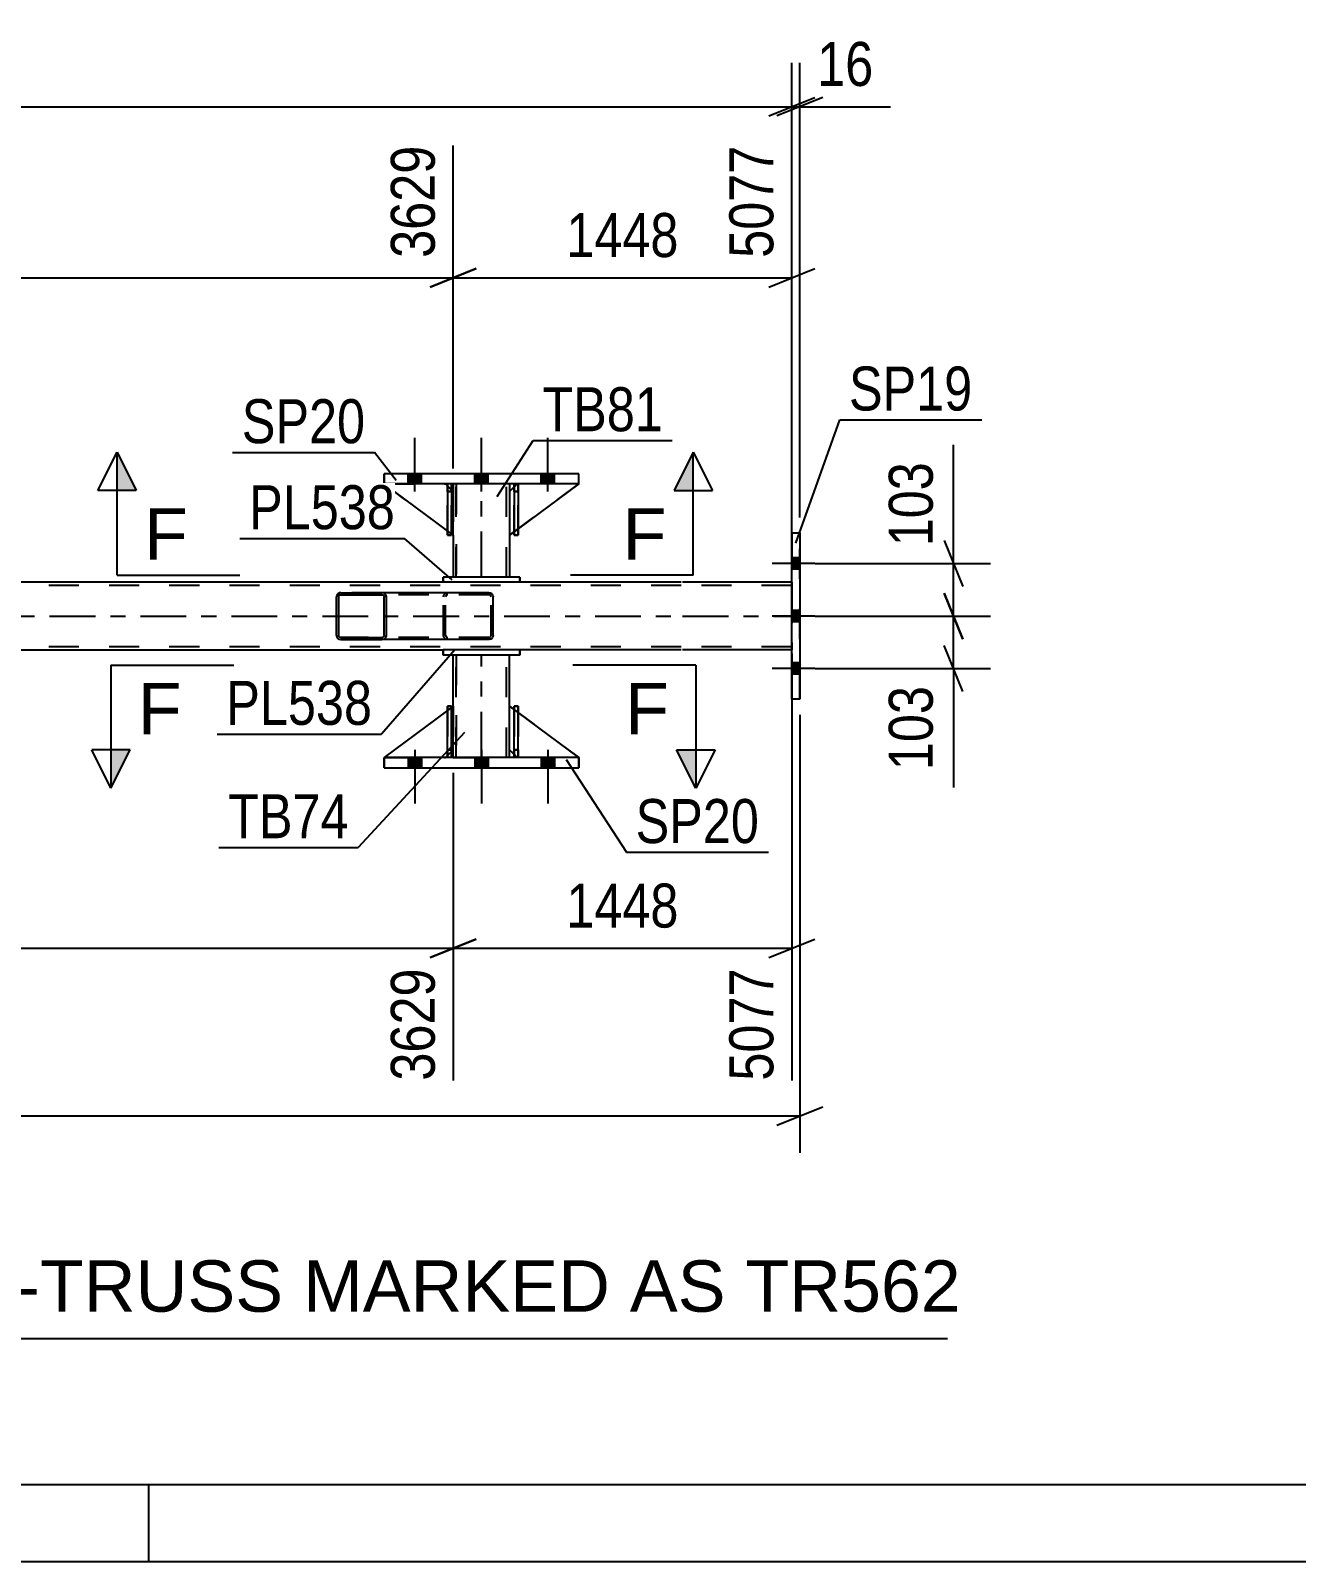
# Model space of a CAD drawing. Header units: millimetres. Extents: x 0 to 594, y 0 to 420.
# Drawn here: x 166.3 to 248.7, y 0 to 99.6 of the extents above; entities that cross this region are included whole.
import ezdxf

# ---------------------------------------------------------------- set-up
doc = ezdxf.new("R2010")
doc.units = ezdxf.units.MM
doc.linetypes.add('DXK_LINE_DOT2', pattern=[3.9198, 1.9599, -1.9599])
doc.linetypes.add('DXK_LINE_DOT3', pattern=[5.9187, 2.979, -0.9799, 0.9799, -0.9799])
doc.styles.add('Arial', font='ARIAL.TTF', dxfattribs={"height": 0.2})
doc.styles.add('Arial Narrow', font='ARIALN.TTF', dxfattribs={"height": 0.2})

# ---------------------------------------------------------------- blocks, each defined once
blk = doc.blocks.new('Unknown-570345816-1135')
at = {"color": 5, "linetype": 'Continuous'}
for p, q in [((5, 5), (589, 5)), ((174, 0), (174, 5)), ((0, 0), (594, 0))]:
    blk.add_line(p, q, dxfattribs=at)
blk = doc.blocks.new('Part-570345816-5318 - 5241')
at = {"color": 7, "linetype": 'DXK_LINE_DOT2'}
for p, q in [((198.047, 55.657), (197.781, 55.657)), ((197.781, 52.823), (197.781, 55.657)), ((197.781, 52.323), (197.781, 55.657)), ((198.047, 55.657), (198.047, 52.823)), ((198.048, 52.323), (198.047, 55.657)), ((198.047, 52.823), (197.781, 52.823)), ((197.781, 52.323), (197.781, 52.823)), ((198.047, 52.823), (198.047, 52.323)), ((198.048, 52.323), (197.781, 52.323)), ((198.047, 52.323), (198.048, 52.323))]:
    blk.add_line(p, q, dxfattribs=at)
blk = doc.blocks.new('Part-570345816-5258 - 5241')
at = {"color": 2, "linetype": 'Continuous'}
for p, q in [((193.82, 70.124), (193.82, 69.624)), ((197.486, 70.124), (197.486, 69.623)), ((193.82, 66.79), (193.82, 64.057)), ((197.486, 66.79), (197.486, 64.057))]:
    blk.add_line(p, q, dxfattribs=at)
at = {"color": 7, "linetype": 'DXK_LINE_DOT2'}
for p, q in [((197.486, 70.124), (193.82, 70.124)), ((193.82, 70.124), (193.82, 64.057)), ((194.02, 64.057), (194.02, 70.124)), ((194.02, 70.124), (194.02, 64.057)), ((197.286, 64.057), (197.286, 70.124)), ((197.286, 64.057), (197.286, 70.124)), ((197.486, 70.124), (197.486, 64.057)), ((193.82, 69.624), (193.82, 66.79)), ((197.486, 69.623), (197.486, 66.79)), ((197.486, 64.057), (193.82, 64.057))]:
    blk.add_line(p, q, dxfattribs=at)
at = {"color": 7, "linetype": 'DXK_LINE_DOT3'}
blk.add_line((195.653, 64.057), (195.653, 70.124), dxfattribs=at)
blk = doc.blocks.new('Part-570345816-5260 - 5241')
at = {"linetype": 'Continuous'}
h = blk.add_hatch(dxfattribs=at)
h.set_pattern_fill('', scale=0.7, style=0, pattern_type=0)
h.set_pattern_definition([(45, (189.444, 62.884), (-1.5715, 1.5715), [])])
h.paths.add_polyline_path([(189.466, 62.782), (189.444, 62.884), (189.383, 62.97), (189.291, 63.028), (189.182, 63.049), (186.504, 63.049), (186.395, 63.028), (186.303, 62.97), (186.242, 62.884), (186.22, 62.782), (186.22, 60.265), (186.242, 60.163), (186.303, 60.077), (186.395, 60.019), (186.504, 59.999), (189.182, 59.999), (189.291, 60.019), (189.383, 60.077), (189.444, 60.163), (189.466, 60.265)])
h.paths.add_polyline_path([(189.313, 60.214), (189.282, 60.171), (189.236, 60.142), (189.182, 60.132), (186.504, 60.132), (186.449, 60.142), (186.403, 60.171), (186.373, 60.214), (186.362, 60.265), (186.362, 62.782), (186.373, 62.833), (186.403, 62.876), (186.449, 62.905), (186.504, 62.915), (189.182, 62.915), (189.236, 62.905), (189.282, 62.876), (189.313, 62.833), (189.324, 62.782), (189.324, 60.265)])
at = {"color": 2, "linetype": 'Continuous'}
for p, q in [((186.242, 62.884), (186.22, 62.782)), ((186.22, 60.265), (186.22, 62.782)), ((186.362, 62.782), (186.373, 62.833)), ((186.362, 60.265), (186.362, 62.782)), ((186.373, 62.833), (186.403, 62.876)), ((186.504, 63.049), (186.395, 63.028)), ((186.403, 62.876), (186.449, 62.905)), ((186.449, 62.905), (186.504, 62.915)), ((186.504, 63.049), (189.182, 63.049)), ((186.504, 62.915), (189.182, 62.915)), ((196.14, 63.049), (189.182, 63.049)), ((189.291, 63.028), (189.182, 63.049)), ((189.182, 62.915), (189.236, 62.905)), ((189.236, 62.905), (189.282, 62.876)), ((189.282, 62.876), (189.313, 62.833)), ((189.313, 62.833), (189.324, 62.782)), ((189.324, 60.265), (189.324, 62.782)), ((189.466, 62.782), (189.444, 62.884)), ((189.466, 60.265), (189.466, 62.782)), ((196.14, 63.049), (196.248, 63.028)), ((196.402, 62.884), (196.423, 62.782)), ((196.423, 60.265), (196.423, 62.782)), ((186.22, 60.265), (186.242, 60.163)), ((186.373, 60.214), (186.362, 60.265)), ((186.403, 60.171), (186.373, 60.214)), ((186.395, 60.019), (186.504, 59.999)), ((186.449, 60.142), (186.403, 60.171)), ((186.504, 60.132), (186.449, 60.142)), ((186.504, 60.132), (189.182, 60.132)), ((186.504, 59.999), (189.182, 59.999)), ((189.236, 60.142), (189.182, 60.132)), ((189.182, 59.999), (189.291, 60.019)), ((196.14, 59.999), (189.182, 59.999)), ((189.282, 60.171), (189.236, 60.142)), ((189.313, 60.214), (189.282, 60.171)), ((189.324, 60.265), (189.313, 60.214)), ((189.444, 60.163), (189.466, 60.265)), ((196.248, 60.019), (196.14, 59.999)), ((196.423, 60.265), (196.402, 60.163))]:
    blk.add_line(p, q, dxfattribs=at)
at = {"color": 7, "linetype": 'DXK_LINE_DOT2'}
for p, q in [((189.182, 63.049), (186.504, 63.049)), ((196.14, 62.915), (186.504, 62.915)), ((193.178, 62.782), (193.199, 62.884)), ((193.178, 60.265), (193.178, 62.782)), ((193.33, 62.833), (193.32, 62.782)), ((193.32, 60.265), (193.32, 62.782)), ((193.361, 62.876), (193.33, 62.833)), ((193.353, 63.028), (193.461, 63.049)), ((193.407, 62.905), (193.361, 62.876)), ((193.461, 62.915), (193.407, 62.905)), ((196.194, 62.905), (196.14, 62.915)), ((196.24, 62.876), (196.194, 62.905)), ((196.271, 62.833), (196.24, 62.876)), ((196.282, 62.782), (196.271, 62.833)), ((196.282, 60.265), (196.282, 62.782)), ((196.14, 60.132), (186.504, 60.132)), ((186.504, 59.999), (189.182, 59.999)), ((193.199, 60.163), (193.178, 60.265)), ((193.32, 60.265), (193.33, 60.214)), ((193.33, 60.214), (193.361, 60.171)), ((193.461, 59.999), (193.353, 60.019)), ((193.361, 60.171), (193.374, 60.163)), ((193.374, 60.163), (193.407, 60.142)), ((193.407, 60.142), (193.461, 60.132)), ((196.14, 60.132), (196.194, 60.142)), ((196.194, 60.142), (196.24, 60.171)), ((196.24, 60.171), (196.271, 60.214)), ((196.271, 60.214), (196.282, 60.265))]:
    blk.add_line(p, q, dxfattribs=at)
at = {"color": 2, "linetype": 'Continuous'}
for centre, start, end in [((186.493, 62.77), 110.75833, 155.68005), ((189.193, 62.77), 24.31994, 69.24167), ((196.15, 62.77), 24.31995, 69.24168), ((186.493, 60.277), 204.31994, 249.24167), ((189.193, 60.277), 290.75833, 335.68005), ((196.15, 60.277), 290.75832, 335.68005)]:
    blk.add_arc(centre, 0.276, start, end, dxfattribs=at)
at = {"color": 7, "linetype": 'DXK_LINE_DOT2'}
for centre, start, end in [((193.451, 62.77), 110.75832, 155.68005), ((193.451, 60.277), 204.31995, 249.24168)]:
    blk.add_arc(centre, 0.276, start, end, dxfattribs=at)
blk = doc.blocks.new('Part-570345816-5274 - 5241')
at = {"color": 2, "linetype": 'Continuous'}
for p, q in [((215.853, 66.94), (215.853, 66.94)), ((215.853, 66.94), (216.386, 66.94)), ((215.853, 56.107), (215.853, 66.94)), ((216.386, 66.94), (216.386, 56.107)), ((215.853, 56.107), (215.853, 56.107)), ((216.386, 56.107), (215.853, 56.107))]:
    blk.add_line(p, q, dxfattribs=at)
at = {"color": 7, "linetype": 'DXK_LINE_DOT2'}
for p, q in [((215.853, 66.94), (215.853, 56.107)), ((216.386, 56.107), (216.386, 66.94))]:
    blk.add_line(p, q, dxfattribs=at)
blk = doc.blocks.new('Part-570345816-5275 - 5241')
at = {"color": 7, "linetype": 'DXK_LINE_DOT2'}
for p, q in [((193.714, 55.657), (193.448, 55.657)), ((193.448, 52.823), (193.448, 55.657)), ((193.448, 52.323), (193.448, 55.657)), ((193.714, 55.657), (193.714, 52.823)), ((193.714, 52.323), (193.714, 55.657)), ((193.714, 52.823), (193.448, 52.823)), ((193.448, 52.323), (193.448, 52.823)), ((193.714, 52.823), (193.714, 52.323)), ((193.714, 52.323), (193.448, 52.323)), ((193.714, 52.323), (193.714, 52.323))]:
    blk.add_line(p, q, dxfattribs=at)
blk = doc.blocks.new('Part-570345816-5278 - 5241')
at = {"color": 2, "linetype": 'Continuous'}
for p, q in [((197.781, 69.918), (197.486, 69.624)), ((201.986, 70.124), (198.048, 67.206)), ((197.486, 69.624), (197.486, 66.79)), ((197.781, 67.008), (197.486, 66.79))]:
    blk.add_line(p, q, dxfattribs=at)
at = {"color": 7, "linetype": 'DXK_LINE_DOT2'}
for p, q in [((197.986, 70.124), (197.781, 69.918)), ((201.986, 70.124), (197.986, 70.124)), ((198.048, 67.206), (197.781, 67.008))]:
    blk.add_line(p, q, dxfattribs=at)
blk = doc.blocks.new('Part-570345816-5281 - 5241')
at = {"color": 7, "linetype": 'DXK_LINE_DOT2'}
for p, q in [((197.986, 70.124), (197.486, 69.624)), ((197.486, 66.79), (201.986, 70.124)), ((201.986, 70.124), (197.986, 70.124)), ((197.486, 69.624), (197.486, 66.79))]:
    blk.add_line(p, q, dxfattribs=at)
blk = doc.blocks.new('Part-570345816-5284 - 5241')
at = {"color": 7, "linetype": 'DXK_LINE_DOT2'}
for p, q in [((193.32, 70.124), (189.32, 70.123)), ((193.32, 70.124), (193.82, 69.624)), ((193.714, 69.729), (193.448, 69.995)), ((193.82, 69.624), (193.82, 66.79)), ((193.715, 66.868), (193.448, 67.066))]:
    blk.add_line(p, q, dxfattribs=at)
at = {"color": 2, "linetype": 'Continuous'}
for p, q in [((193.448, 67.066), (189.32, 70.123)), ((193.448, 69.995), (193.32, 70.124)), ((193.82, 69.624), (193.714, 69.729)), ((193.82, 69.624), (193.82, 69.624)), ((193.82, 66.79), (193.82, 69.624)), ((193.715, 66.868), (193.82, 66.79)), ((193.82, 66.79), (193.82, 66.79))]:
    blk.add_line(p, q, dxfattribs=at)
blk = doc.blocks.new('Part-570345816-5287 - 5241')
at = {"color": 7, "linetype": 'DXK_LINE_DOT2'}
for p, q in [((189.32, 70.123), (193.319, 70.124)), ((193.819, 66.79), (189.32, 70.123)), ((193.819, 69.624), (193.319, 70.124)), ((193.319, 70.124), (193.819, 69.624)), ((193.819, 69.624), (193.819, 69.624)), ((193.819, 69.624), (193.819, 66.79)), ((193.819, 69.624), (193.819, 66.79))]:
    blk.add_line(p, q, dxfattribs=at)
blk = doc.blocks.new('Part-570345816-5288 - 5241')
at = {"color": 2, "linetype": 'Continuous'}
for p, q in [((198.048, 70.123), (197.781, 70.123)), ((197.781, 70.123), (197.781, 66.79)), ((198.048, 70.123), (198.048, 70.123)), ((198.048, 70.123), (198.048, 66.79)), ((198.048, 66.79), (197.781, 66.79))]:
    blk.add_line(p, q, dxfattribs=at)
at = {"color": 7, "linetype": 'DXK_LINE_DOT2'}
for p, q in [((197.781, 69.623), (197.781, 70.123)), ((198.048, 69.623), (198.048, 70.123)), ((198.048, 70.123), (198.048, 70.123)), ((198.048, 69.623), (197.781, 69.623)), ((197.781, 69.623), (197.781, 66.79)), ((198.048, 66.79), (198.048, 69.623))]:
    blk.add_line(p, q, dxfattribs=at)
blk = doc.blocks.new('Part-570345816-5289 - 5241')
at = {"color": 2, "linetype": 'Continuous'}
for p, q in [((193.714, 70.123), (193.448, 70.123)), ((193.448, 70.123), (193.448, 66.79)), ((193.715, 70.123), (193.714, 70.123)), ((193.714, 70.123), (193.715, 66.79)), ((193.715, 66.79), (193.448, 66.79))]:
    blk.add_line(p, q, dxfattribs=at)
at = {"color": 7, "linetype": 'DXK_LINE_DOT2'}
for p, q in [((193.448, 69.623), (193.448, 70.123)), ((193.715, 70.123), (193.714, 70.123)), ((193.715, 69.623), (193.715, 70.123)), ((193.715, 69.623), (193.448, 69.623)), ((193.448, 69.623), (193.448, 66.79)), ((193.715, 66.79), (193.715, 69.623))]:
    blk.add_line(p, q, dxfattribs=at)
blk = doc.blocks.new('Part-570345816-5290 - 5241')
at = {"color": 7, "linetype": 'DXK_LINE_DOT2'}
for p, q in [((197.781, 69.623), (197.781, 70.123)), ((197.781, 70.123), (197.781, 70.123)), ((197.781, 70.123), (197.781, 66.79)), ((198.048, 70.123), (197.781, 70.123)), ((198.047, 69.623), (198.047, 70.123)), ((198.047, 66.79), (198.048, 70.123)), ((197.781, 66.79), (197.781, 69.623)), ((197.781, 69.623), (198.047, 69.623)), ((198.047, 69.623), (198.047, 66.79)), ((197.781, 66.79), (198.047, 66.79))]:
    blk.add_line(p, q, dxfattribs=at)
blk = doc.blocks.new('Part-570345816-5291 - 5241')
at = {"color": 7, "linetype": 'DXK_LINE_DOT2'}
for p, q in [((193.448, 69.623), (193.448, 70.123)), ((193.448, 70.123), (193.448, 70.123)), ((193.448, 70.123), (193.448, 66.79)), ((193.714, 70.123), (193.448, 70.123)), ((193.714, 69.623), (193.714, 70.123)), ((193.714, 66.79), (193.714, 70.123)), ((193.448, 66.79), (193.448, 69.623)), ((193.448, 69.623), (193.714, 69.623)), ((193.714, 69.623), (193.714, 66.79)), ((193.448, 66.79), (193.714, 66.79))]:
    blk.add_line(p, q, dxfattribs=at)
blk = doc.blocks.new('Bolt-570345816-5360 - 5241')
at = {"linetype": 'Continuous'}
for points in [[(190.886, 70.124), (191.753, 70.124), (191.753, 70.79), (190.886, 70.79)], [(190.886, 70.124), (191.753, 70.124), (191.753, 70.79), (190.886, 70.79)], [(190.886, 70.124), (191.753, 70.124), (191.753, 70.79), (190.886, 70.79)], [(195.22, 70.124), (196.086, 70.124), (196.086, 70.79), (195.22, 70.79)], [(195.22, 70.124), (196.086, 70.124), (196.086, 70.79), (195.22, 70.79)], [(199.553, 70.124), (200.42, 70.124), (200.42, 70.79), (199.553, 70.79)], [(199.553, 70.124), (200.42, 70.124), (200.42, 70.79), (199.553, 70.79)], [(199.553, 70.124), (200.42, 70.124), (200.42, 70.79), (199.553, 70.79)]]:
    blk.add_hatch(color=1, dxfattribs=at).paths.add_polyline_path(points)
at = {"color": 1, "linetype": 'Continuous'}
for p, q in [((191.32, 69.624), (191.32, 73.124)), ((191.32, 69.624), (191.32, 73.124)), ((191.32, 69.624), (191.32, 73.124)), ((195.653, 69.624), (195.653, 73.124)), ((195.653, 69.624), (195.653, 73.124)), ((199.986, 69.624), (199.986, 73.124)), ((199.986, 69.624), (199.986, 73.124)), ((199.986, 69.624), (199.986, 73.124)), ((190.886, 70.124), (190.886, 70.79)), ((190.886, 70.124), (190.886, 70.79)), ((190.886, 70.124), (190.886, 70.79)), ((191.753, 70.124), (191.753, 70.79)), ((191.753, 70.124), (191.753, 70.79)), ((191.753, 70.124), (191.753, 70.79)), ((195.22, 70.124), (195.22, 70.79)), ((195.22, 70.124), (195.22, 70.79)), ((196.086, 70.124), (196.086, 70.79)), ((196.086, 70.124), (196.086, 70.79)), ((199.553, 70.124), (199.553, 70.79)), ((199.553, 70.124), (199.553, 70.79)), ((199.553, 70.124), (199.553, 70.79)), ((200.42, 70.124), (200.42, 70.79)), ((200.42, 70.124), (200.42, 70.79)), ((200.42, 70.124), (200.42, 70.79))]:
    blk.add_line(p, q, dxfattribs=at)
blk = doc.blocks.new('Part-570345816-5296 - 5241')
at = {"color": 2, "linetype": 'Continuous'}
for p, q in [((193.82, 55.657), (193.82, 58.99)), ((197.486, 55.657), (197.486, 58.99)), ((193.82, 52.324), (193.82, 52.823)), ((197.486, 52.324), (197.486, 52.824))]:
    blk.add_line(p, q, dxfattribs=at)
at = {"color": 7, "linetype": 'DXK_LINE_DOT2'}
for p, q in [((197.486, 58.99), (193.82, 58.99)), ((193.82, 52.324), (193.82, 58.99)), ((194.02, 52.324), (194.02, 58.99)), ((194.02, 58.99), (194.02, 52.324)), ((197.286, 52.324), (197.286, 58.99)), ((197.286, 52.324), (197.286, 58.99)), ((197.486, 52.324), (197.486, 58.99)), ((193.82, 52.823), (193.82, 55.657)), ((197.486, 52.824), (197.486, 55.657)), ((193.82, 52.324), (197.486, 52.324))]:
    blk.add_line(p, q, dxfattribs=at)
at = {"color": 7, "linetype": 'DXK_LINE_DOT3'}
blk.add_line((195.653, 52.324), (195.653, 58.99), dxfattribs=at)
blk = doc.blocks.new('Bolt-570345816-5361 - 5241')
at = {"linetype": 'Continuous'}
for points in [[(191.753, 52.324), (190.886, 52.324), (190.886, 51.657), (191.753, 51.657)], [(191.753, 52.324), (190.886, 52.324), (190.886, 51.657), (191.753, 51.657)], [(191.753, 52.324), (190.886, 52.324), (190.886, 51.657), (191.753, 51.657)], [(196.086, 52.324), (195.22, 52.324), (195.22, 51.657), (196.086, 51.657)], [(196.086, 52.324), (195.22, 52.324), (195.22, 51.657), (196.086, 51.657)], [(200.42, 52.324), (199.553, 52.324), (199.553, 51.657), (200.42, 51.657)], [(200.42, 52.324), (199.553, 52.324), (199.553, 51.657), (200.42, 51.657)], [(200.42, 52.324), (199.553, 52.324), (199.553, 51.657), (200.42, 51.657)]]:
    blk.add_hatch(color=1, dxfattribs=at).paths.add_polyline_path(points)
at = {"color": 1, "linetype": 'Continuous'}
for p, q in [((191.32, 52.824), (191.32, 49.324)), ((191.32, 52.824), (191.32, 49.324)), ((191.32, 52.824), (191.32, 49.324)), ((195.653, 52.824), (195.653, 49.324)), ((195.653, 52.824), (195.653, 49.324)), ((199.986, 52.824), (199.986, 49.324)), ((199.986, 52.824), (199.986, 49.324)), ((199.986, 52.824), (199.986, 49.324)), ((190.886, 52.324), (190.886, 51.657)), ((190.886, 52.324), (190.886, 51.657)), ((190.886, 52.324), (190.886, 51.657)), ((191.753, 52.324), (191.753, 51.657)), ((191.753, 52.324), (191.753, 51.657)), ((191.753, 52.324), (191.753, 51.657)), ((195.22, 52.324), (195.22, 51.657)), ((195.22, 52.324), (195.22, 51.657)), ((196.086, 52.324), (196.086, 51.657)), ((196.086, 52.324), (196.086, 51.657)), ((199.553, 52.324), (199.553, 51.657)), ((199.553, 52.324), (199.553, 51.657)), ((199.553, 52.324), (199.553, 51.657)), ((200.42, 52.324), (200.42, 51.657)), ((200.42, 52.324), (200.42, 51.657)), ((200.42, 52.324), (200.42, 51.657))]:
    blk.add_line(p, q, dxfattribs=at)
blk = doc.blocks.new('Part-570345816-5301 - 5241')
at = {"color": 2, "linetype": 'Continuous'}
for p, q in [((198.153, 59.324), (193.153, 59.324)), ((193.153, 58.99), (193.153, 59.324)), ((198.153, 58.99), (193.153, 58.99)), ((198.153, 59.324), (198.153, 58.99)), ((198.153, 59.324), (198.153, 59.324)), ((198.153, 58.99), (198.153, 58.99))]:
    blk.add_line(p, q, dxfattribs=at)
at = {"color": 7, "linetype": 'DXK_LINE_DOT2'}
for p, q in [((193.153, 59.324), (193.153, 58.99)), ((198.153, 58.99), (198.153, 59.324))]:
    blk.add_line(p, q, dxfattribs=at)
blk = doc.blocks.new('Part-570345816-5306 - 5241')
at = {"color": 2, "linetype": 'Continuous'}
for p, q in [((198.153, 64.057), (193.153, 64.057)), ((193.153, 63.724), (193.153, 64.057)), ((193.153, 64.057), (193.153, 64.057)), ((198.153, 64.057), (198.153, 63.724)), ((198.153, 64.057), (198.153, 64.057)), ((198.153, 63.724), (193.153, 63.724)), ((193.153, 63.724), (193.153, 63.724)), ((198.153, 63.724), (198.153, 63.724))]:
    blk.add_line(p, q, dxfattribs=at)
at = {"color": 7, "linetype": 'DXK_LINE_DOT2'}
for p, q in [((198.153, 64.057), (193.153, 64.057)), ((193.153, 64.057), (193.153, 63.724)), ((198.153, 63.724), (198.153, 64.057)), ((198.153, 63.724), (193.153, 63.724))]:
    blk.add_line(p, q, dxfattribs=at)
blk = doc.blocks.new('Part-570345816-5309 - 5241')
at = {"color": 7, "linetype": 'DXK_LINE_DOT2'}
for p, q in [((197.486, 52.823), (197.486, 55.657)), ((197.486, 55.657), (201.986, 52.323)), ((197.986, 52.323), (197.486, 52.823)), ((201.986, 52.323), (197.986, 52.323))]:
    blk.add_line(p, q, dxfattribs=at)
blk = doc.blocks.new('Part-570345816-5312 - 5241')
at = {"color": 2, "linetype": 'Continuous'}
for p, q in [((193.448, 55.381), (189.32, 52.323)), ((193.82, 55.657), (193.715, 55.579)), ((193.82, 52.823), (193.82, 55.657)), ((193.82, 52.823), (193.714, 52.718)), ((193.82, 52.823), (193.82, 52.823)), ((193.448, 52.452), (193.32, 52.323))]:
    blk.add_line(p, q, dxfattribs=at)
at = {"color": 7, "linetype": 'DXK_LINE_DOT2'}
for p, q in [((193.715, 55.579), (193.448, 55.381)), ((193.82, 52.823), (193.82, 55.657)), ((193.82, 52.823), (193.32, 52.323)), ((189.32, 52.323), (193.32, 52.323)), ((193.714, 52.718), (193.448, 52.452))]:
    blk.add_line(p, q, dxfattribs=at)
blk = doc.blocks.new('Part-570345816-5315 - 5241')
at = {"color": 7, "linetype": 'DXK_LINE_DOT2'}
for p, q in [((193.819, 55.657), (189.32, 52.323)), ((193.819, 52.823), (193.819, 55.657)), ((193.819, 55.657), (193.819, 52.823)), ((193.319, 52.323), (193.819, 52.823)), ((193.819, 52.823), (193.319, 52.323)), ((193.819, 52.823), (193.819, 52.823)), ((189.32, 52.323), (193.319, 52.323))]:
    blk.add_line(p, q, dxfattribs=at)
blk = doc.blocks.new('Part-570345816-5316 - 5241')
at = {"color": 2, "linetype": 'Continuous'}
for p, q in [((197.781, 52.323), (197.781, 55.657)), ((197.781, 55.657), (198.048, 55.657)), ((198.048, 52.323), (198.048, 55.657)), ((197.781, 52.323), (197.781, 52.323)), ((198.048, 52.323), (197.781, 52.323))]:
    blk.add_line(p, q, dxfattribs=at)
at = {"color": 7, "linetype": 'DXK_LINE_DOT2'}
for p, q in [((197.781, 55.657), (197.781, 52.823)), ((198.048, 52.823), (198.048, 55.657)), ((197.781, 52.823), (197.781, 52.323)), ((197.781, 52.823), (198.048, 52.823)), ((198.048, 52.323), (198.048, 52.823)), ((198.048, 52.323), (198.048, 52.323))]:
    blk.add_line(p, q, dxfattribs=at)
blk = doc.blocks.new('Part-570345816-5317 - 5241')
at = {"color": 2, "linetype": 'Continuous'}
for p, q in [((193.448, 52.323), (193.448, 55.657)), ((193.448, 55.657), (193.715, 55.657)), ((193.714, 52.323), (193.715, 55.657)), ((193.448, 52.323), (193.448, 52.323)), ((193.715, 52.323), (193.448, 52.323))]:
    blk.add_line(p, q, dxfattribs=at)
at = {"color": 7, "linetype": 'DXK_LINE_DOT2'}
for p, q in [((193.448, 55.657), (193.448, 52.823)), ((193.715, 52.823), (193.715, 55.657)), ((193.448, 52.823), (193.448, 52.323)), ((193.448, 52.823), (193.715, 52.823)), ((193.715, 52.323), (193.715, 52.823)), ((193.714, 52.323), (193.715, 52.323))]:
    blk.add_line(p, q, dxfattribs=at)
blk = doc.blocks.new('Part-570345816-5323 - 5241')
at = {"color": 2, "linetype": 'Continuous'}
for p, q in [((193.153, 63.724), (72.844, 63.724)), ((208.653, 63.724), (198.153, 63.724)), ((215.853, 63.724), (208.753, 63.724)), ((72.844, 59.324), (193.153, 59.324)), ((208.653, 59.324), (198.153, 59.324)), ((215.853, 59.324), (208.753, 59.324))]:
    blk.add_line(p, q, dxfattribs=at)
at = {"color": 7, "linetype": 'DXK_LINE_DOT2'}
for p, q in [((72.844, 63.724), (72.844, 59.324)), ((208.653, 63.524), (72.844, 63.524)), ((72.844, 63.524), (72.844, 59.524)), ((198.153, 63.724), (193.153, 63.724)), ((215.853, 63.524), (208.753, 63.524)), ((215.853, 63.724), (215.853, 59.324)), ((215.853, 63.4), (215.853, 63.465)), ((215.853, 59.724), (215.853, 63.324)), ((208.653, 59.524), (72.844, 59.524)), ((198.153, 59.324), (193.153, 59.324)), ((215.853, 59.524), (208.753, 59.524)), ((215.853, 59.354), (215.853, 59.539))]:
    blk.add_line(p, q, dxfattribs=at)
at = {"color": 7, "linetype": 'DXK_LINE_DOT3'}
for p, q in [((72.844, 61.524), (208.653, 61.524)), ((208.753, 61.524), (215.853, 61.524))]:
    blk.add_line(p, q, dxfattribs=at)
blk = doc.blocks.new('Part-570345816-5328 - 5241')
at = {"color": 2, "linetype": 'Continuous'}
for p, q in [((201.986, 70.79), (189.32, 70.79)), ((189.32, 70.124), (189.32, 70.79)), ((201.986, 70.124), (201.986, 70.79)), ((201.986, 70.124), (189.32, 70.124))]:
    blk.add_line(p, q, dxfattribs=at)
at = {"color": 7, "linetype": 'DXK_LINE_DOT2'}
for p, q in [((189.32, 70.79), (189.32, 70.124)), ((201.986, 70.124), (201.986, 70.79))]:
    blk.add_line(p, q, dxfattribs=at)
blk = doc.blocks.new('Part-570345816-5333 - 5241')
at = {"color": 2, "linetype": 'Continuous'}
for p, q in [((189.32, 51.657), (189.32, 52.324)), ((201.986, 52.324), (189.32, 52.324)), ((201.986, 51.657), (201.986, 52.324)), ((189.32, 51.657), (201.986, 51.657))]:
    blk.add_line(p, q, dxfattribs=at)
at = {"color": 7, "linetype": 'DXK_LINE_DOT2'}
for p, q in [((189.32, 52.324), (189.32, 51.657)), ((201.986, 52.324), (201.986, 51.657))]:
    blk.add_line(p, q, dxfattribs=at)
blk = doc.blocks.new('Part-570345816-5336 - 5241')
at = {"color": 2, "linetype": 'Continuous'}
for p, q in [((197.486, 52.823), (197.486, 55.657)), ((197.781, 55.438), (197.486, 55.657)), ((201.986, 52.324), (198.048, 55.241)), ((197.781, 52.529), (197.486, 52.823))]:
    blk.add_line(p, q, dxfattribs=at)
at = {"color": 7, "linetype": 'DXK_LINE_DOT2'}
for p, q in [((198.048, 55.241), (197.781, 55.438)), ((197.986, 52.323), (197.781, 52.529)), ((201.986, 52.323), (197.986, 52.323)), ((201.986, 52.324), (201.986, 52.323)), ((201.986, 52.323), (201.986, 52.324))]:
    blk.add_line(p, q, dxfattribs=at)
blk = doc.blocks.new('Bolt-570345816-5357 - 5241')
at = {"linetype": 'Continuous'}
for points in [[(216.386, 64.574), (216.386, 65.307), (215.853, 65.307), (215.853, 64.574)], [(216.386, 64.574), (216.386, 65.307), (215.853, 65.307), (215.853, 64.574)], [(216.386, 64.574), (216.386, 65.307), (215.853, 65.307), (215.853, 64.574)], [(216.386, 61.157), (216.386, 61.89), (215.853, 61.89), (215.853, 61.157)], [(216.386, 61.157), (216.386, 61.89), (215.853, 61.89), (215.853, 61.157)], [(216.386, 57.74), (216.386, 58.474), (215.853, 58.474), (215.853, 57.74)], [(216.386, 57.74), (216.386, 58.474), (215.853, 58.474), (215.853, 57.74)], [(216.386, 57.74), (216.386, 58.474), (215.853, 58.474), (215.853, 57.74)]]:
    blk.add_hatch(color=1, dxfattribs=at).paths.add_polyline_path(points)
at = {"color": 1, "linetype": 'Continuous'}
for p, q in [((217.353, 64.94), (214.586, 64.94)), ((217.353, 64.94), (214.586, 64.94)), ((217.353, 64.94), (214.586, 64.94)), ((216.386, 65.307), (215.853, 65.307)), ((216.386, 65.307), (215.853, 65.307)), ((216.386, 65.307), (215.853, 65.307)), ((216.386, 64.574), (215.853, 64.574)), ((216.386, 64.574), (215.853, 64.574)), ((216.386, 64.574), (215.853, 64.574)), ((216.386, 61.89), (215.853, 61.89)), ((216.386, 61.89), (215.853, 61.89)), ((217.353, 61.524), (214.586, 61.524)), ((217.353, 61.524), (214.586, 61.524)), ((216.386, 61.157), (215.853, 61.157)), ((216.386, 61.157), (215.853, 61.157)), ((217.353, 58.107), (214.586, 58.107)), ((217.353, 58.107), (214.586, 58.107)), ((217.353, 58.107), (214.586, 58.107)), ((216.386, 58.474), (215.853, 58.474)), ((216.386, 58.474), (215.853, 58.474)), ((216.386, 58.474), (215.853, 58.474)), ((216.386, 57.74), (215.853, 57.74)), ((216.386, 57.74), (215.853, 57.74)), ((216.386, 57.74), (215.853, 57.74))]:
    blk.add_line(p, q, dxfattribs=at)
blk = doc.blocks.new('StraightDimension-570345816-5475 - 5241')
at = {"color": 7, "linetype": 'Continuous'}
for p, q in [((225.786, 63.024), (226.986, 60.024)), ((217.386, 61.524), (228.786, 61.524)), ((226.386, 58.107), (226.386, 61.524)), ((226.986, 56.607), (225.786, 59.607)), ((217.386, 58.107), (228.786, 58.107)), ((226.386, 58.107), (226.386, 50.372)), ((226.386, 58.107), (226.386, 50.372))]:
    blk.add_line(p, q, dxfattribs=at)
at = {"color": 0}
blk.add_wipeout([(225.636, 57.582), (221.436, 57.582), (221.436, 50.897), (225.636, 50.897)], dxfattribs=at)
at = {"color": 3, "style": 'Arial Narrow'}
blk.add_text('103', height=2.8633, rotation=90.00021, dxfattribs=at).set_placement((225.036, 51.497))
blk = doc.blocks.new('StraightDimension-570345816-5425 - 5241')
at = {"color": 7, "linetype": 'Continuous'}
for p, q in [((215.853, 58.324), (215.853, 31.291)), ((193.82, 51.323), (193.82, 31.291)), ((195.32, 40.503), (192.32, 39.303)), ((193.82, 39.903), (215.853, 39.903)), ((214.353, 39.303), (217.353, 40.503))]:
    blk.add_line(p, q, dxfattribs=at)
at = {"color": 0}
blk.add_wipeout([(209.092, 40.653), (209.092, 44.853), (200.58, 44.853), (200.58, 40.653)], dxfattribs=at)
at = {"color": 3, "style": 'Arial Narrow'}
blk.add_text('1448', height=2.8633, dxfattribs=at).set_placement((201.18, 41.253))
at = {"color": 0, "linetype": 'Continuous'}
blk.add_wipeout([(215.253, 39.203), (211.053, 39.203), (211.053, 30.691), (215.253, 30.691)], dxfattribs=at)
at = {"color": 3, "linetype": 'Continuous', "style": 'Arial Narrow'}
blk.add_text('5077', height=2.8633, rotation=90.00021, dxfattribs=at).set_placement((214.653, 31.291))
blk = doc.blocks.new('StraightDimension-570345816-5430 - 5241')
at = {"color": 7, "linetype": 'Continuous'}
for p, q in [((72.844, 58.324), (72.844, 36.775)), ((193.82, 51.323), (193.82, 31.291)), ((74.344, 40.503), (71.344, 39.303)), ((72.844, 39.903), (193.82, 39.903)), ((192.32, 39.303), (195.32, 40.503))]:
    blk.add_line(p, q, dxfattribs=at)
at = {"color": 0}
blk.add_wipeout([(137.588, 40.653), (137.588, 44.853), (129.076, 44.853), (129.076, 40.653)], dxfattribs=at)
at = {"color": 3, "style": 'Arial Narrow'}
blk.add_text('3629', height=2.8633, dxfattribs=at).set_placement((129.676, 41.253))
at = {"color": 0, "linetype": 'Continuous'}
for points in [[(72.244, 39.203), (68.044, 39.203), (68.044, 36.175), (72.244, 36.175)], [(193.219, 39.203), (189.019, 39.203), (189.02, 30.691), (193.22, 30.691)]]:
    blk.add_wipeout(points, dxfattribs=at)
at = {"color": 3, "linetype": 'Continuous', "style": 'Arial Narrow'}
for s, height, p in [('0', 2.863, (71.644, 36.775)), ('3629', 2.8633, (192.62, 31.291))]:
    blk.add_text(s, height=height, rotation=90.00021, dxfattribs=at).set_placement(p)
blk = doc.blocks.new('StraightDimension-570345816-5414 - 5241')
at = {"color": 7, "linetype": 'Continuous'}
for p, q in [((72.311, 55.107), (72.311, 26.595)), ((216.386, 55.107), (216.386, 26.595)), ((73.811, 29.595), (70.811, 28.395)), ((72.311, 28.995), (216.386, 28.995)), ((214.886, 28.395), (217.886, 29.595))]:
    blk.add_line(p, q, dxfattribs=at)
at = {"color": 0}
blk.add_wipeout([(148.605, 29.745), (148.605, 33.945), (140.092, 33.945), (140.092, 29.745)], dxfattribs=at)
at = {"color": 3, "style": 'Arial Narrow'}
blk.add_text('5109', height=2.8633, dxfattribs=at).set_placement((140.692, 30.345))
blk = doc.blocks.new('StraightDimension-570345816-5467 - 5241')
at = {"color": 7, "linetype": 'Continuous'}
for p, q in [((226.386, 64.94), (226.386, 72.675)), ((226.386, 64.94), (226.386, 72.675)), ((225.786, 66.44), (226.986, 63.44)), ((217.386, 64.94), (228.786, 64.94)), ((226.386, 61.524), (226.386, 64.94)), ((226.986, 60.024), (225.786, 63.024)), ((217.386, 61.524), (228.786, 61.524))]:
    blk.add_line(p, q, dxfattribs=at)
at = {"color": 0}
blk.add_wipeout([(225.636, 72.15), (221.436, 72.15), (221.436, 65.465), (225.636, 65.465)], dxfattribs=at)
at = {"color": 3, "style": 'Arial Narrow'}
blk.add_text('103', height=2.8633, rotation=90.00021, dxfattribs=at).set_placement((225.036, 66.065))
blk = doc.blocks.new('StraightDimension-570345816-5403 - 5241')
at = {"color": 7, "linetype": 'Continuous'}
for p, q in [((193.82, 71.124), (193.82, 92.155)), ((215.853, 64.724), (215.853, 92.155)), ((195.32, 84.142), (192.32, 82.942)), ((214.353, 82.942), (217.353, 84.142)), ((193.82, 83.542), (215.853, 83.542))]:
    blk.add_line(p, q, dxfattribs=at)
at = {"color": 0}
blk.add_wipeout([(209.092, 84.292), (209.092, 88.492), (200.58, 88.492), (200.58, 84.292)], dxfattribs=at)
at = {"color": 3, "style": 'Arial Narrow'}
blk.add_text('1448', height=2.8633, dxfattribs=at).set_placement((201.18, 84.892))
at = {"color": 0, "linetype": 'Continuous'}
blk.add_wipeout([(215.253, 92.755), (211.053, 92.755), (211.053, 84.242), (215.253, 84.242)], dxfattribs=at)
at = {"color": 3, "linetype": 'Continuous', "style": 'Arial Narrow'}
blk.add_text('5077', height=2.8633, rotation=90.00021, dxfattribs=at).set_placement((214.653, 84.842))
blk = doc.blocks.new('StraightDimension-570345816-5408 - 5241')
at = {"color": 7, "linetype": 'Continuous'}
for p, q in [((193.82, 71.124), (193.82, 92.155)), ((72.844, 64.724), (72.844, 86.67)), ((74.344, 84.142), (71.344, 82.942)), ((192.32, 82.942), (195.32, 84.142)), ((72.844, 83.542), (193.82, 83.542))]:
    blk.add_line(p, q, dxfattribs=at)
at = {"color": 0}
blk.add_wipeout([(137.588, 84.292), (137.588, 88.492), (129.076, 88.492), (129.076, 84.292)], dxfattribs=at)
at = {"color": 3, "style": 'Arial Narrow'}
blk.add_text('3629', height=2.8633, dxfattribs=at).set_placement((129.676, 84.892))
at = {"color": 0, "linetype": 'Continuous'}
for points in [[(193.219, 92.755), (189.019, 92.755), (189.02, 84.242), (193.22, 84.242)], [(72.244, 87.27), (68.044, 87.27), (68.044, 84.242), (72.244, 84.242)]]:
    blk.add_wipeout(points, dxfattribs=at)
at = {"color": 3, "linetype": 'Continuous', "style": 'Arial Narrow'}
for s, height, p in [('3629', 2.8633, (192.62, 84.842)), ('0', 2.863, (71.644, 84.842))]:
    blk.add_text(s, height=height, rotation=90.00021, dxfattribs=at).set_placement(p)
blk = doc.blocks.new('StraightDimension-570345816-5436 - 5241')
at = {"color": 7, "linetype": 'Continuous'}
for p, q in [((215.853, 67.94), (215.853, 97.53)), ((216.386, 67.94), (216.386, 97.53)), ((214.353, 94.08), (217.353, 95.28)), ((217.886, 95.28), (214.886, 94.08)), ((215.853, 94.68), (216.386, 94.68)), ((216.386, 94.68), (222.293, 94.68)), ((216.386, 94.68), (222.293, 94.68))]:
    blk.add_line(p, q, dxfattribs=at)
at = {"color": 0}
blk.add_wipeout([(221.768, 95.43), (221.768, 99.63), (216.911, 99.63), (216.911, 95.43)], dxfattribs=at)
at = {"color": 3, "style": 'Arial Narrow'}
blk.add_text('16', height=2.8633, dxfattribs=at).set_placement((217.511, 96.03))
blk = doc.blocks.new('StraightDimension-570345816-5446 - 5241')
at = {"color": 7, "linetype": 'Continuous'}
for p, q in [((72.844, 66.332), (72.844, 97.53)), ((215.853, 67.94), (215.853, 97.53)), ((74.344, 95.28), (71.344, 94.08)), ((72.844, 94.68), (215.853, 94.68)), ((214.353, 94.08), (217.353, 95.28))]:
    blk.add_line(p, q, dxfattribs=at)
at = {"color": 0}
blk.add_wipeout([(148.605, 95.43), (148.605, 99.63), (140.092, 99.63), (140.092, 95.43)], dxfattribs=at)
at = {"color": 3, "style": 'Arial Narrow'}
blk.add_text('5077', height=2.8633, dxfattribs=at).set_placement((140.692, 96.03))
blk = doc.blocks.new('Unknown-570345816-19385')
at = {"color": 7, "linetype": 'Continuous'}
blk.add_line((156, 14.5), (226, 14.5), dxfattribs=at)
at = {"color": 7, "style": 'Arial'}
blk.add_text('ONE-TRUSS MARKED AS TR562', height=3.34277, dxfattribs=at).set_placement((155.245, 16.25))
blk = doc.blocks.new('Mark-570345816-5270 - 5241')
at = {"color": 30, "linetype": 'Continuous'}
for p, q in [((216.115, 66.267), (218.981, 74.304)), ((218.981, 74.304), (228.22, 74.304))]:
    blk.add_line(p, q, dxfattribs=at)
at = {"color": 0}
blk.add_wipeout([(227.62, 74.904), (227.62, 77.904), (219.581, 77.904), (219.581, 74.904)], dxfattribs=at)
blk.add_wipeout([(227.62, 74.904), (227.62, 77.904), (219.581, 77.904), (219.581, 74.904)], dxfattribs=at)
at = {"color": 3, "style": 'Arial Narrow'}
blk.add_text('SP19', height=2.8633, dxfattribs=at).set_placement((219.581, 74.904))
blk = doc.blocks.new('Mark-570345816-5254 - 5241')
at = {"color": 30, "linetype": 'Continuous'}
for p, q in [((196.677, 69.298), (199.025, 72.956)), ((199.025, 72.956), (208.08, 72.956))]:
    blk.add_line(p, q, dxfattribs=at)
at = {"color": 0}
blk.add_wipeout([(207.48, 73.556), (207.48, 76.556), (199.625, 76.556), (199.625, 73.556)], dxfattribs=at)
blk.add_wipeout([(207.48, 73.556), (207.48, 76.556), (199.625, 76.556), (199.625, 73.556)], dxfattribs=at)
at = {"color": 3, "style": 'Arial Narrow'}
blk.add_text('TB81', height=2.8633, dxfattribs=at).set_placement((199.625, 73.556))
blk = doc.blocks.new('Mark-570345816-5324 - 5241')
at = {"color": 30, "linetype": 'Continuous'}
for p in [(179.456, 72.177), (190.102, 70.359)]:
    blk.add_line(p, (188.695, 72.177), dxfattribs=at)
at = {"color": 0}
blk.add_wipeout([(188.095, 72.777), (188.095, 75.777), (180.056, 75.777), (180.056, 72.777)], dxfattribs=at)
blk.add_wipeout([(188.095, 72.777), (188.095, 75.777), (180.056, 75.777), (180.056, 72.777)], dxfattribs=at)
at = {"color": 3, "style": 'Arial Narrow'}
blk.add_text('SP20', height=2.8633, dxfattribs=at).set_placement((180.056, 72.777))
blk = doc.blocks.new('SectionMark-570345816-5483 - 5241')
at = {"linetype": 'Continuous'}
for points in [[(173.187, 69.69), (171.937, 69.69), (171.937, 72.19)], [(209.445, 69.69), (208.195, 69.69), (209.445, 72.19)]]:
    blk.add_hatch(color=6, dxfattribs=at).paths.add_polyline_path(points)
at = {"color": 6, "linetype": 'Continuous'}
for p, q in [((170.687, 69.69), (171.937, 72.19)), ((171.937, 64.19), (171.937, 72.19)), ((171.937, 72.19), (173.187, 69.69)), ((209.445, 72.19), (208.195, 69.69)), ((209.445, 64.19), (209.445, 72.19)), ((209.445, 72.19), (210.695, 69.69)), ((173.187, 69.69), (170.687, 69.69)), ((208.195, 69.69), (210.695, 69.69)), ((171.937, 64.19), (179.937, 64.19)), ((209.445, 64.19), (201.445, 64.19))]:
    blk.add_line(p, q, dxfattribs=at)
at = {"color": 0, "linetype": 'Continuous'}
for points in [[(176.538, 65.19), (176.538, 68.69), (173.687, 68.69), (173.687, 65.19)], [(207.695, 65.19), (207.695, 68.69), (204.844, 68.69), (204.844, 65.19)]]:
    blk.add_wipeout(points, dxfattribs=at)
at = {"color": 3, "linetype": 'Continuous', "style": 'Arial'}
for p in [(173.687, 65.19), (204.844, 65.19)]:
    blk.add_text('F', height=3.343, dxfattribs=at).set_placement(p)
blk = doc.blocks.new('Mark-570345816-5292 - 5241')
at = {"color": 30, "linetype": 'Continuous'}
for p in [(194.563, 53.951), (178.568, 46.468)]:
    blk.add_line(p, (187.622, 46.468), dxfattribs=at)
at = {"color": 0}
blk.add_wipeout([(187.022, 47.068), (187.022, 50.068), (179.168, 50.068), (179.168, 47.068)], dxfattribs=at)
blk.add_wipeout([(187.022, 47.068), (187.022, 50.068), (179.168, 50.068), (179.168, 47.068)], dxfattribs=at)
at = {"color": 3, "style": 'Arial Narrow'}
blk.add_text('TB74', height=2.8633, dxfattribs=at).set_placement((179.168, 47.068))
blk = doc.blocks.new('Mark-570345816-5297 - 5241')
at = {"color": 30, "linetype": 'Continuous'}
for p in [(193.915, 59.324), (178.446, 53.847)]:
    blk.add_line(p, (189.15, 53.847), dxfattribs=at)
at = {"color": 0}
blk.add_wipeout([(188.55, 54.447), (188.55, 57.447), (179.046, 57.447), (179.046, 54.447)], dxfattribs=at)
blk.add_wipeout([(188.55, 54.447), (188.55, 57.447), (179.046, 57.447), (179.046, 54.447)], dxfattribs=at)
at = {"color": 3, "style": 'Arial Narrow'}
blk.add_text('PL538', height=2.8633, dxfattribs=at).set_placement((179.046, 54.447))
blk = doc.blocks.new('Mark-570345816-5302 - 5241')
at = {"color": 30, "linetype": 'Continuous'}
for p in [(179.933, 66.58), (193.758, 63.88)]:
    blk.add_line(p, (190.637, 66.58), dxfattribs=at)
at = {"color": 0}
blk.add_wipeout([(190.037, 67.18), (190.037, 70.18), (180.533, 70.18), (180.533, 67.18)], dxfattribs=at)
blk.add_wipeout([(190.037, 67.18), (190.037, 70.18), (180.533, 70.18), (180.533, 67.18)], dxfattribs=at)
at = {"color": 3, "style": 'Arial Narrow'}
blk.add_text('PL538', height=2.8633, dxfattribs=at).set_placement((180.533, 67.18))
blk = doc.blocks.new('Mark-570345816-5329 - 5241')
at = {"color": 30, "linetype": 'Continuous'}
for p, q in [((201.169, 52.188), (205.092, 46.152)), ((205.092, 46.152), (214.331, 46.152))]:
    blk.add_line(p, q, dxfattribs=at)
at = {"color": 0}
blk.add_wipeout([(213.731, 46.752), (213.731, 49.752), (205.692, 49.752), (205.692, 46.752)], dxfattribs=at)
blk.add_wipeout([(213.731, 46.752), (213.731, 49.752), (205.692, 49.752), (205.692, 46.752)], dxfattribs=at)
at = {"color": 3, "style": 'Arial Narrow'}
blk.add_text('SP20', height=2.8633, dxfattribs=at).set_placement((205.692, 46.752))
blk = doc.blocks.new('SectionMark-570345816-5485 - 5241')
at = {"linetype": 'Continuous'}
for points in [[(171.539, 52.824), (172.789, 52.824), (171.539, 50.324)], [(208.363, 52.824), (209.613, 52.824), (209.613, 50.324)]]:
    blk.add_hatch(color=6, dxfattribs=at).paths.add_polyline_path(points)
at = {"color": 6, "linetype": 'Continuous'}
for p, q in [((171.539, 58.324), (179.539, 58.324)), ((171.539, 58.324), (171.539, 50.324)), ((209.613, 58.324), (201.613, 58.324)), ((209.613, 58.324), (209.613, 50.324)), ((171.539, 50.324), (170.289, 52.824)), ((172.789, 52.824), (170.289, 52.824)), ((171.539, 50.324), (172.789, 52.824)), ((208.363, 52.824), (210.863, 52.824)), ((209.613, 50.324), (208.363, 52.824)), ((210.863, 52.824), (209.613, 50.324))]:
    blk.add_line(p, q, dxfattribs=at)
at = {"color": 0, "linetype": 'Continuous'}
for points in [[(176.14, 53.824), (176.14, 57.324), (173.289, 57.324), (173.289, 53.824)], [(207.863, 53.824), (207.863, 57.324), (205.012, 57.324), (205.012, 53.824)]]:
    blk.add_wipeout(points, dxfattribs=at)
at = {"color": 3, "linetype": 'Continuous', "style": 'Arial'}
for p in [(173.289, 53.824), (205.012, 53.824)]:
    blk.add_text('F', height=3.343, dxfattribs=at).set_placement(p)

msp = doc.modelspace()

# ---------------------------------------------------------------- block references
for name in ['Unknown-570345816-1135', 'Bolt-570345816-5360 - 5241', 'Part-570345816-5328 - 5241', 'Part-570345816-5284 - 5241', 'Part-570345816-5287 - 5241', 'Part-570345816-5289 - 5241', 'Part-570345816-5291 - 5241', 'Part-570345816-5258 - 5241', 'Part-570345816-5278 - 5241', 'Part-570345816-5281 - 5241', 'Part-570345816-5288 - 5241', 'Part-570345816-5290 - 5241', 'Part-570345816-5274 - 5241', 'Bolt-570345816-5357 - 5241', 'Part-570345816-5306 - 5241', 'Part-570345816-5323 - 5241', 'Part-570345816-5260 - 5241', 'Part-570345816-5301 - 5241', 'Part-570345816-5296 - 5241', 'Part-570345816-5312 - 5241', 'Part-570345816-5315 - 5241', 'Part-570345816-5275 - 5241', 'Part-570345816-5317 - 5241', 'Part-570345816-5309 - 5241', 'Part-570345816-5336 - 5241', 'Part-570345816-5318 - 5241', 'Part-570345816-5316 - 5241', 'Bolt-570345816-5361 - 5241', 'Part-570345816-5333 - 5241', 'Unknown-570345816-19385']:
    msp.add_blockref(name, (0, 0))

# ---------------------------------------------------------------- next in the draw order: block references
msp.add_blockref('StraightDimension-570345816-5475 - 5241', (0, 0))

# ---------------------------------------------------------------- next in the draw order: block references
for name in ['StraightDimension-570345816-5467 - 5241', 'StraightDimension-570345816-5425 - 5241']:
    msp.add_blockref(name, (0, 0))

# ---------------------------------------------------------------- next in the draw order: block references
for name in ['StraightDimension-570345816-5403 - 5241', 'StraightDimension-570345816-5430 - 5241']:
    msp.add_blockref(name, (0, 0))

# ---------------------------------------------------------------- next in the draw order: block references
for name in ['StraightDimension-570345816-5436 - 5241', 'StraightDimension-570345816-5408 - 5241', 'StraightDimension-570345816-5414 - 5241']:
    msp.add_blockref(name, (0, 0))

# ---------------------------------------------------------------- next in the draw order: block references
for name in ['StraightDimension-570345816-5446 - 5241', 'Mark-570345816-5292 - 5241', 'Mark-570345816-5329 - 5241']:
    msp.add_blockref(name, (0, 0))

# ---------------------------------------------------------------- next in the draw order: block references
for name in ['Mark-570345816-5270 - 5241', 'Mark-570345816-5324 - 5241', 'Mark-570345816-5254 - 5241', 'Mark-570345816-5297 - 5241']:
    msp.add_blockref(name, (0, 0))

# ---------------------------------------------------------------- next in the draw order: block references
for name in ['SectionMark-570345816-5483 - 5241', 'SectionMark-570345816-5485 - 5241']:
    msp.add_blockref(name, (0, 0))

# ---------------------------------------------------------------- next in the draw order: block references
msp.add_blockref('Mark-570345816-5302 - 5241', (0, 0))

doc.saveas('drawing.dxf')
